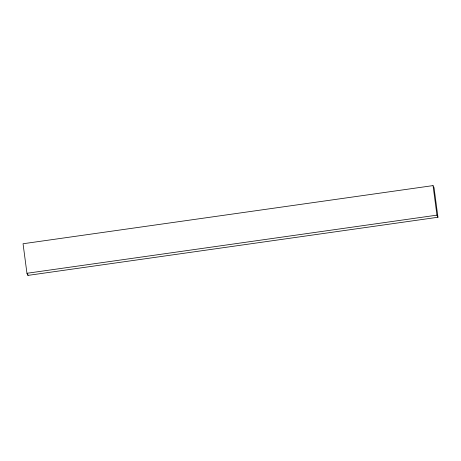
<?xml version="1.0" encoding="UTF-8"?>
<svg xmlns="http://www.w3.org/2000/svg" width="461" height="461" viewBox="0 0 461 461"><rect width="100%" height="100%" fill="white"/><g stroke="black" fill="none" stroke-linecap="round" stroke-linejoin="round"><path stroke-width="0.69" d="M433.046 185.604L23.05 243.748L26.951 273.281L27.954 275.396L437.95 217.252L434.049 187.719L433.046 185.604L436.947 215.137L437.95 217.252M26.951 273.281L436.947 215.137M27.769 273.99L27.954 275.396"/></g></svg>
